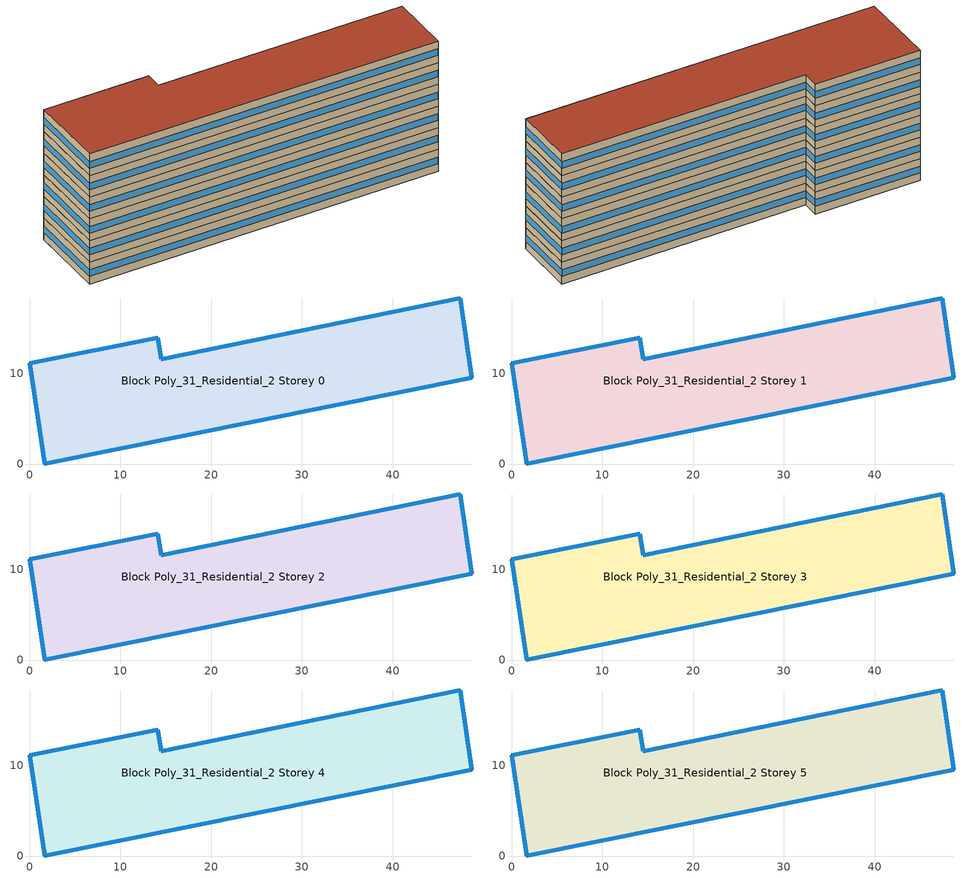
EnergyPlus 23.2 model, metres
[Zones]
Block Poly_31_Residential_2 Storey 0
 floor ground (HSCWZ_Residential_1980_FloorGround): 47.45,18.3 48.75,9.52 1.65,0 0,11.11 14.14,13.9 14.49,11.57 z0
 wall outside (HSCWZ_Residential_1980_ExtWall): 1.65,0 48.75,9.52 47.45,18.3 14.49,11.57 14.14,13.9 0,11.11 1.65,0 z0:3
 window (HSCWZ_Residential_1980_Win): 1.67,0 48.73,9.51 / 48.75,9.52 47.45,18.29 / 47.43,18.29 14.5,11.57 / 14.49,11.57 14.14,13.9 / 14.13,13.9 0.01,11.11 / 0,11.11 1.65,0.01 z1.05:1.95
Block Poly_31_Residential_2 Storey 1
 floor to Block Poly_31_Residential_2 Storey 0 (HSCWZ_Residential_1980_FloorSlab): 47.45,18.3 48.75,9.52 1.65,0 0,11.11 14.14,13.9 14.49,11.57 z3
 wall outside (HSCWZ_Residential_1980_ExtWall): 1.65,0 48.75,9.52 47.45,18.3 14.49,11.57 14.14,13.9 0,11.11 1.65,0 z3:6
 window (HSCWZ_Residential_1980_Win): 1.67,0 48.73,9.51 / 48.75,9.52 47.45,18.29 / 47.43,18.29 14.5,11.57 / 14.49,11.57 14.14,13.9 / 14.13,13.9 0.01,11.11 / 0,11.11 1.65,0.01 z4.05:4.95
Block Poly_31_Residential_2 Storey 2
 floor to Block Poly_31_Residential_2 Storey 1 (HSCWZ_Residential_1980_FloorSlab): 47.45,18.3 48.75,9.52 1.65,0 0,11.11 14.14,13.9 14.49,11.57 z6
 wall outside (HSCWZ_Residential_1980_ExtWall): 1.65,0 48.75,9.52 47.45,18.3 14.49,11.57 14.14,13.9 0,11.11 1.65,0 z6:9
 window (HSCWZ_Residential_1980_Win): 1.67,0 48.73,9.51 / 48.75,9.52 47.45,18.29 / 47.43,18.29 14.5,11.57 / 14.49,11.57 14.14,13.9 / 14.13,13.9 0.01,11.11 / 0,11.11 1.65,0.01 z7.05:7.95
Block Poly_31_Residential_2 Storey 3
 floor to Block Poly_31_Residential_2 Storey 2 (HSCWZ_Residential_1980_FloorSlab): 47.45,18.3 48.75,9.52 1.65,0 0,11.11 14.14,13.9 14.49,11.57 z9
 wall outside (HSCWZ_Residential_1980_ExtWall): 1.65,0 48.75,9.52 47.45,18.3 14.49,11.57 14.14,13.9 0,11.11 1.65,0 z9:12
 window (HSCWZ_Residential_1980_Win): 1.67,0 48.73,9.51 / 48.75,9.52 47.45,18.29 / 47.43,18.29 14.5,11.57 / 14.49,11.57 14.14,13.9 / 14.13,13.9 0.01,11.11 / 0,11.11 1.65,0.01 z10.05:10.95
Block Poly_31_Residential_2 Storey 4
 floor to Block Poly_31_Residential_2 Storey 3 (HSCWZ_Residential_1980_FloorSlab): 47.45,18.3 48.75,9.52 1.65,0 0,11.11 14.14,13.9 14.49,11.57 z12
 wall outside (HSCWZ_Residential_1980_ExtWall): 1.65,0 48.75,9.52 47.45,18.3 14.49,11.57 14.14,13.9 0,11.11 1.65,0 z12:15
 window (HSCWZ_Residential_1980_Win): 1.67,0 48.73,9.51 / 48.75,9.52 47.45,18.29 / 47.43,18.29 14.5,11.57 / 14.49,11.57 14.14,13.9 / 14.13,13.9 0.01,11.11 / 0,11.11 1.65,0.01 z13.05:13.95
Block Poly_31_Residential_2 Storey 5
 floor to Block Poly_31_Residential_2 Storey 4 (HSCWZ_Residential_1980_FloorSlab): 47.45,18.3 48.75,9.52 1.65,0 0,11.11 14.14,13.9 14.49,11.57 z15
 wall outside (HSCWZ_Residential_1980_ExtWall): 1.65,0 48.75,9.52 47.45,18.3 14.49,11.57 14.14,13.9 0,11.11 1.65,0 z15:18
 window (HSCWZ_Residential_1980_Win): 1.67,0 48.73,9.51 / 48.75,9.52 47.45,18.29 / 47.43,18.29 14.5,11.57 / 14.49,11.57 14.14,13.9 / 14.13,13.9 0.01,11.11 / 0,11.11 1.65,0.01 z16.05:16.95
 roof outside (HSCWZ_Residential_1980_Roof): 48.75,9.52 47.45,18.3 14.49,11.57 14.14,13.9 0,11.11 1.65,0 z18
[BUILDING]
shang4hai3shi4_Residential_2_1_2_1980: North Axis=0; Terrain=City; Loads Convergence Tolerance Value=0.04; Temperature Convergence Tolerance Value=0.4; Solar Distribution=FullExterior; Maximum Number of Warmup Days=25; Minimum Number of Warmup Days=1
[Material] Thermal Absorptance=0.9; Solar Absorptance=0.7; Visible Absorptance=0.7
Name | Roughness | Thickness | Conductivity | Density | Specific Heat
Concrete | MediumRough | 0.1 | 1.7 | 2240 | 900
Brick | MediumRough | 0.1 | 0.72 | 1920 | 840
Tile | Smooth | 0.02 | 1.3 | 2200 | 900
Gypsum | Smooth | 0.015 | 0.16 | 800 | 1090
AsphaltFelt | Smooth | 0.01 | 0.2 | 960 | 1000
[MATERIAL] Roughness=Rough; Conductivity=0.04; Density=40; Specific Heat=1500; Thermal Absorptance=0.9; Solar Absorptance=0.7; Visible Absorptance=0.7
Name | Thickness
Insulation 0.011 | 0.011
Insulation 0.014 | 0.014
Insulation 0.029 | 0.029
Insulation 0.033 | 0.033
[WindowMaterial:SimpleGlazingSystem]
HSCWZ_Residential_1980_Win_material: UFactor=6.075; Solar Heat Gain Coefficient=0.81
[Construction]
HSCWZ_Residential_1980_FloorSlab: Tile, Concrete, Insulation 0.014, Concrete, Tile
HSCWZ_Residential_1980_FloorGround: Tile, Concrete, Gypsum, Insulation 0.033
HSCWZ_Residential_1980_Win: HSCWZ_Residential_1980_Win_material
[CONSTRUCTION]
HSCWZ_Residential_1980_Roof: AsphaltFelt, Concrete, Insulation 0.029
HSCWZ_Residential_1980_ExtWall: Brick, Concrete, Insulation 0.011
[ZONE] Type=1; Multiplier=1; Ceiling Height=autocalculate; Volume=autocalculate; Floor Area=autocalculate; Part of Total Floor Area=Yes
Block Poly_31_Residential_2 Storey 0; Block Poly_31_Residential_2 Storey 1; Block Poly_31_Residential_2 Storey 2; Block Poly_31_Residential_2 Storey 3; Block Poly_31_Residential_2 Storey 4; Block Poly_31_Residential_2 Storey 5
[PEOPLE] Number of People Schedule=People_Schedule; Number of People Calculation Method=Area/Person; Floor Area per Person=18; Fraction Radiant=0.3; Sensible Heat Fraction=autocalculate; Activity Level Schedule=CN_GenericActivityLevel; Carbon Dioxide Generation Rate=3.82e-08; Enable ASHRAE 55 Comfort Warnings=No; Mean Radiant Temperature Calculation Type=ZoneAveraged; Clothing Insulation Calculation Method=ClothingInsulationSchedule; Cold Stress Temperature Threshold=15.56; Heat Stress Temperature Threshold=30
Name | Zone or ZoneList or Space or SpaceList
People_Block Poly_31_Residential_2 Storey 0 | Block Poly_31_Residential_2 Storey 0
People_Block Poly_31_Residential_2 Storey 1 | Block Poly_31_Residential_2 Storey 1
People_Block Poly_31_Residential_2 Storey 2 | Block Poly_31_Residential_2 Storey 2
People_Block Poly_31_Residential_2 Storey 3 | Block Poly_31_Residential_2 Storey 3
People_Block Poly_31_Residential_2 Storey 4 | Block Poly_31_Residential_2 Storey 4
People_Block Poly_31_Residential_2 Storey 5 | Block Poly_31_Residential_2 Storey 5
[LIGHTS] Schedule=Lights_Schedule; Design Level Calculation Method=Watts/Area; Watts per Zone Floor Area=7; Return Air Fraction=0; Fraction Radiant=0; Fraction Visible=0; Fraction Replaceable=1; EndUse Subcategory=General; Return Air Fraction Calculated from Plenum Temperature=No; Return Air Fraction Function of Plenum Temperature Coefficient 1=0; Return Air Fraction Function of Plenum Temperature Coefficient 2=0
Name | Zone or ZoneList or Space or SpaceList
Lights_Block Poly_31_Residential_2 Storey 0 | Block Poly_31_Residential_2 Storey 0
Lights_Block Poly_31_Residential_2 Storey 1 | Block Poly_31_Residential_2 Storey 1
Lights_Block Poly_31_Residential_2 Storey 2 | Block Poly_31_Residential_2 Storey 2
Lights_Block Poly_31_Residential_2 Storey 3 | Block Poly_31_Residential_2 Storey 3
Lights_Block Poly_31_Residential_2 Storey 4 | Block Poly_31_Residential_2 Storey 4
Lights_Block Poly_31_Residential_2 Storey 5 | Block Poly_31_Residential_2 Storey 5
[ELECTRICEQUIPMENT] Schedule=ElectricEquipment_Schedule; Design Level Calculation Method=Watts/Area; Watts per Zone Floor Area=5.5; Fraction Latent=0; Fraction Radiant=0; Fraction Lost=0; EndUse Subcategory=General
Name | Zone or ZoneList or Space or SpaceList
ElectricEquipment_Block Poly_31_Residential_2 Storey 0 | Block Poly_31_Residential_2 Storey 0
ElectricEquipment_Block Poly_31_Residential_2 Storey 1 | Block Poly_31_Residential_2 Storey 1
ElectricEquipment_Block Poly_31_Residential_2 Storey 2 | Block Poly_31_Residential_2 Storey 2
ElectricEquipment_Block Poly_31_Residential_2 Storey 3 | Block Poly_31_Residential_2 Storey 3
ElectricEquipment_Block Poly_31_Residential_2 Storey 4 | Block Poly_31_Residential_2 Storey 4
ElectricEquipment_Block Poly_31_Residential_2 Storey 5 | Block Poly_31_Residential_2 Storey 5
[ZONEINFILTRATION:DESIGNFLOWRATE] Schedule=AirEx_ConditionedTime_Schedule; Design Flow Rate Calculation Method=AirChanges/Hour; Air Changes per Hour=1; Constant Term Coefficient=1; Temperature Term Coefficient=0; Velocity Term Coefficient=0; Velocity Squared Term Coefficient=0
Name | Zone or ZoneList or Space or SpaceList
Infil 1 | Block Poly_31_Residential_2 Storey 0
Infil 2 | Block Poly_31_Residential_2 Storey 1
Infil 3 | Block Poly_31_Residential_2 Storey 2
Infil 4 | Block Poly_31_Residential_2 Storey 3
Infil 5 | Block Poly_31_Residential_2 Storey 4
Infil 6 | Block Poly_31_Residential_2 Storey 5
[HVACTEMPLATE:THERMOSTAT]
HVACTemp: Heating Setpoint Schedule=Heating_SP_Schedule; Cooling Setpoint Schedule=Cooling_SP_Schedule
[HVACTEMPLATE:ZONE:IDEALLOADSAIRSYSTEM] Template Thermostat=HVACTemp; System Availability Schedule=HVAC_ConditionedTime_Schedule; Maximum Heating Supply Air Temperature=50; Minimum Cooling Supply Air Temperature=13; Maximum Heating Supply Air Humidity Ratio=0.0156; Minimum Cooling Supply Air Humidity Ratio=0.0077; Heating Limit=NoLimit; Cooling Limit=NoLimit; Heating Availability Schedule=Heating_Period_Schedule; Cooling Availability Schedule=Cooling_Period_Schedule; Dehumidification Control Type=ConstantSensibleHeatRatio; Cooling Sensible Heat Ratio=0.7; Dehumidification Setpoint=60; Humidification Control Type=None; Humidification Setpoint=30; Outdoor Air Method=None; Outdoor Air Flow Rate per Person=0.00944; Outdoor Air Flow Rate per Zone Floor Area=0; Outdoor Air Flow Rate per Zone=0; Demand Controlled Ventilation Type=None; Outdoor Air Economizer Type=NoEconomizer; Heat Recovery Type=None; Sensible Heat Recovery Effectiveness=0.7; Latent Heat Recovery Effectiveness=0.65
Block Poly_31_Residential_2 Storey 0; Block Poly_31_Residential_2 Storey 1; Block Poly_31_Residential_2 Storey 2; Block Poly_31_Residential_2 Storey 3; Block Poly_31_Residential_2 Storey 4; Block Poly_31_Residential_2 Storey 5
[SCHEDULE:COMPACT]
People_Schedule: Through: 12/31, For: Weekdays, Until: 06:00, 0.98, Until: 07:00, 0.85, Until: 08:00, 0.65, Until: 17:00, 0.1, Until: 19:00, 0.75, Until: 22:00, 0.9, Until: 24:00, 0.95, For: AllOtherDays, Until: 09:00, 0.95, Until: 18:00, 0.6, Until: 24:00, 0.9
Lights_Schedule: Through: 12/31, For: AllDays, Until: 19:00, 0, Until: 24:00, 1
ElectricEquipment_Schedule: Through: 12/31, For: AllDays, Until: 12:00, 0.23, Until: 14:00, 0.69, Until: 20:00, 0.23, Until: 24:00, 1
Heating_SP_Schedule: Through: 12/31, For: Weekdays, Until: 07:00, 18, Until: 08:00, 12, Until: 19:00, 18, Until: 22:00, 18, Until: 24:00, 18, For: AllOtherDays, Until: 24:00, 5
Cooling_SP_Schedule: Through: 12/31, For: Weekdays, Until: 07:00, 28, Until: 08:00, 37, Until: 19:00, 37, Until: 24:00, 28, For: AllOtherDays, Until: 24:00, 28
Heating_Period_Schedule: Through: 04/15, For: AllDays, Until: 24:00, 1, Through: 11/01, For: AllDays, Until: 24:00, 0, Through: 12/31, For: AllDays, Until: 24:00, 1
Cooling_Period_Schedule: Through: 04/15, For: AllDays, Until: 24:00, 0, Through: 10/31, For: AllDays, Until: 24:00, 1, Through: 12/31, For: AllDays, Until: 24:00, 0
HVAC_ConditionedTime_Schedule: Through: 12/31, For: Weekdays, Until: 07:00, 1, Until: 19:00, 0, Until: 24:00, 1, For: AllOtherDays, Until: 24:00, 1
AirEx_ConditionedTime_Schedule: Through: 12/31, For: Weekdays, Until: 08:00, 0.5, Until: 17:00, 0, Until: 24:00, 0.5, For: AllOtherDays, Until: 24:00, 0.5
CN_GenericActivityLevel: Through: 12/31, For: Weekdays, Until: 08:00, 80, Until: 18:00, 120, Until: 24:00, 80, For: AllOtherDays, Until: 24:00, 80
